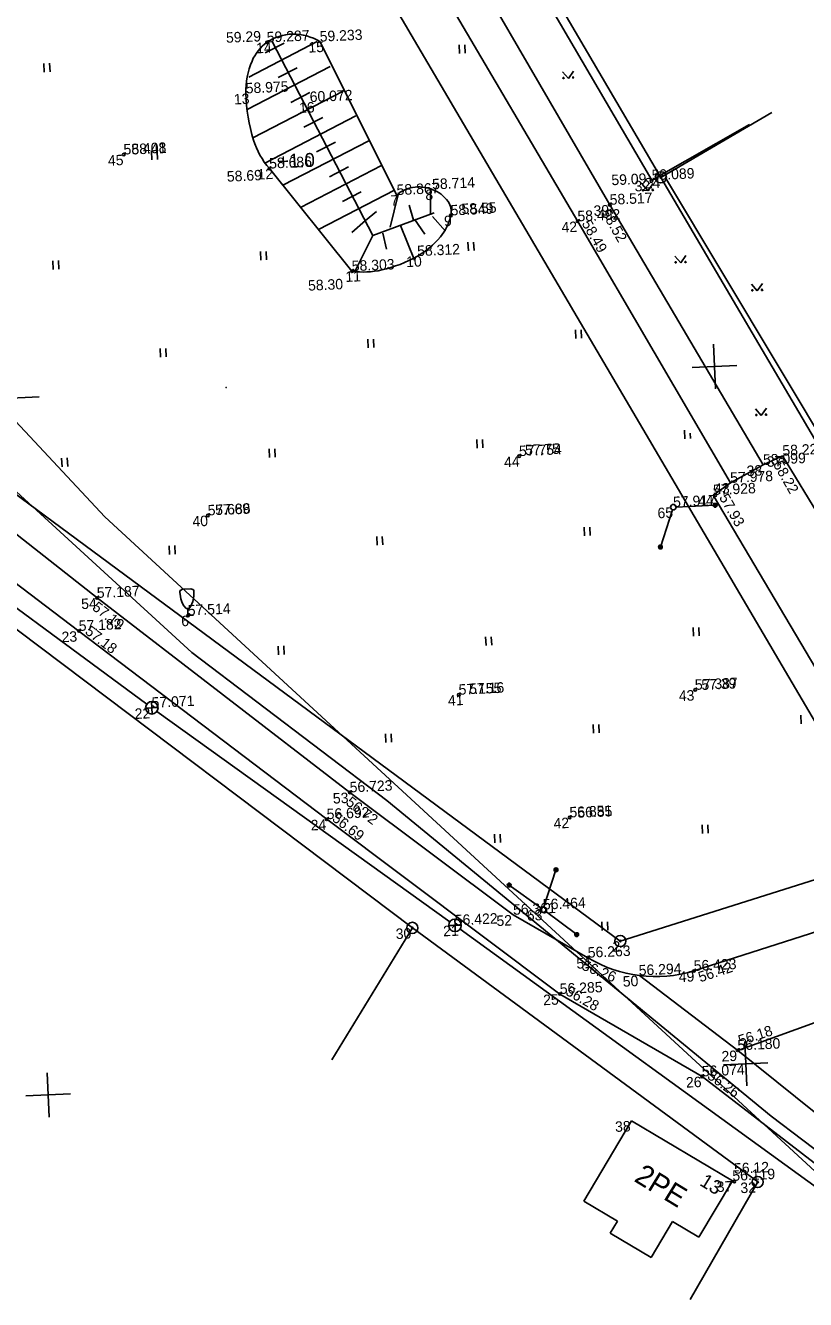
# Model space of a CAD drawing. Extents: x 641493 to 641754, y 6456801 to 6457062.
# Drawn here: x 641651.4 to 641707.2, y 6456809.7 to 6456901 of the extents above; entities that cross this region are included whole.
import ezdxf

# ---------------------------------------------------------------- set-up
doc = ezdxf.new("R2010")
doc.units = 0
for name, color, linetype in [('Level 1', 7, 'Continuous'), ('Level 10', 7, 'Continuous'), ('Level 13', 7, 'Continuous'), ('Level 14', 7, 'Continuous'), ('Level 15', 7, 'Continuous'), ('Level 20', 7, 'Continuous'), ('Level 28', 7, 'Continuous'), ('Level 3', 7, 'Continuous'), ('Level 30', 7, 'Continuous'), ('Level 4', 7, 'Continuous'), ('Level 40', 7, 'Continuous'), ('Level 41', 7, 'Continuous'), ('Level 44', 7, 'Continuous'), ('Level 57', 7, 'Continuous'), ('Level 58', 7, 'Continuous'), ('Level 59', 7, 'Continuous'), ('Level 62', 7, 'Continuous'), ('Level 63', 7, 'Continuous')]:
    doc.layers.add(name, color=color, linetype=linetype)

# ---------------------------------------------------------------- blocks, each defined once
blk = doc.blocks.new('VBEKAE')
at = {"layer": 'Level 44'}
for radius in [500, 71.4]:
    blk.add_circle((0, 0), radius, dxfattribs=at)
blk = doc.blocks.new('VKANKA')
at = {"layer": 'Level 4'}
for q in [(-500, 0), (0, 500), (500, 0), (0, -500)]:
    blk.add_line((0, 0), q, dxfattribs=at)
blk.add_circle((0, 0), 500, dxfattribs=at)

msp = doc.modelspace()

# ---------------------------------------------------------------- linework, layer by layer
at = {"layer": 'Level 1'}
for p, q in [((641694.778, 6456822.514), (641691.347, 6456816.76)), ((641702.004, 6456818.206), (641694.778, 6456822.514)), ((641702.004, 6456818.206), (641699.597, 6456814.169)), ((641693.763, 6456815.32), (641691.347, 6456816.76)), ((641693.763, 6456815.32), (641693.251, 6456814.461)), ((641697.707, 6456815.296), (641696.171, 6456812.72)), ((641699.597, 6456814.169), (641697.707, 6456815.296)), ((641696.171, 6456812.72), (641693.251, 6456814.461))]:
    msp.add_line(p, q, dxfattribs=at)
at = {"layer": 'Level 10'}
for p, q in [((641697.277, 6456889.951), (641712.008, 6456865.322)), ((641662.625, 6456860.589), (641663.224, 6456860.616)), ((641662.887, 6456859.2), (641663.087, 6456859.209)), ((641663.01, 6456858.705), (641662.987, 6456859.204)), ((641663.01, 6456858.705), (641663.409, 6456858.723))]:
    msp.add_line(p, q, dxfattribs=at)
for points in [[(641662.887, 6456859.2), (641662.72, 6456859.405), (641662.65, 6456859.514), (641662.565, 6456859.686), (641662.494, 6456859.908), (641662.463, 6456860.063), (641662.434, 6456860.38), (641662.434, 6456860.422), (641662.461, 6456860.495), (641662.499, 6456860.534), (641662.625, 6456860.589)], [(641663.087, 6456859.209), (641663.236, 6456859.428), (641663.295, 6456859.543), (641663.364, 6456859.721), (641663.416, 6456859.949), (641663.432, 6456860.106), (641663.433, 6456860.425), (641663.429, 6456860.467), (641663.396, 6456860.537), (641663.354, 6456860.572), (641663.224, 6456860.616)]]:
    msp.add_lwpolyline(points, dxfattribs=at)
at = {"layer": 'Level 13'}
for p, q in [((641697.702, 6456866.281), (641696.84, 6456863.617)), ((641697.963, 6456866.48), (641700.76, 6456866.606)), ((641688.501, 6456837.829), (641689.362, 6456840.493)), ((641688.277, 6456837.756), (641686.012, 6456839.402)), ((641688.6, 6456837.519), (641690.846, 6456835.848))]:
    msp.add_line(p, q, dxfattribs=at)
for centre, radius in [((641697.763, 6456866.472), 0.2), ((641697.763, 6456866.472), 0.2), ((641700.76, 6456866.606), 0.136), ((641700.76, 6456866.606), 0.121), ((641700.76, 6456866.606), 0.107), ((641700.76, 6456866.606), 0.0902), ((641700.76, 6456866.606), 0.0749), ((641700.76, 6456866.606), 0.0616), ((641700.76, 6456866.606), 0.0467), ((641700.76, 6456866.606), 0.0343), ((641700.76, 6456866.606), 0.0209), ((641700.76, 6456866.606), 0.0112), ((641696.84, 6456863.617), 0.136), ((641696.84, 6456863.617), 0.121), ((641696.84, 6456863.617), 0.107), ((641696.84, 6456863.617), 0.0902), ((641696.84, 6456863.617), 0.0749), ((641696.84, 6456863.617), 0.0616), ((641696.84, 6456863.617), 0.0467), ((641696.84, 6456863.617), 0.0343), ((641696.84, 6456863.617), 0.0209), ((641696.84, 6456863.617), 0.0112), ((641689.362, 6456840.493), 0.136), ((641689.362, 6456840.493), 0.121), ((641689.362, 6456840.493), 0.107), ((641689.362, 6456840.493), 0.0902), ((641689.362, 6456840.493), 0.0749), ((641689.362, 6456840.493), 0.0616), ((641689.362, 6456840.493), 0.0467), ((641689.362, 6456840.493), 0.0343), ((641689.362, 6456840.493), 0.0209), ((641689.362, 6456840.493), 0.0112), ((641686.012, 6456839.402), 0.136), ((641686.012, 6456839.402), 0.121), ((641686.012, 6456839.402), 0.107), ((641686.012, 6456839.402), 0.0902), ((641686.012, 6456839.402), 0.0749), ((641686.012, 6456839.402), 0.0616), ((641686.012, 6456839.402), 0.0467), ((641686.012, 6456839.402), 0.0343), ((641686.012, 6456839.402), 0.0209), ((641686.012, 6456839.402), 0.0112), ((641688.439, 6456837.638), 0.2), ((641688.439, 6456837.638), 0.2), ((641688.439, 6456837.638), 0.2), ((641690.846, 6456835.848), 0.136), ((641690.846, 6456835.848), 0.121), ((641690.846, 6456835.848), 0.107), ((641690.846, 6456835.848), 0.0902), ((641690.846, 6456835.848), 0.0749), ((641690.846, 6456835.848), 0.0616), ((641690.846, 6456835.848), 0.0467), ((641690.846, 6456835.848), 0.0343), ((641690.846, 6456835.848), 0.0209), ((641690.846, 6456835.848), 0.0112)]:
    msp.add_circle(centre, radius, dxfattribs=at)
at = {"layer": 'Level 14'}
for p, q in [((641660.058, 6456852.366), (641629.987, 6456874.498)), ((641660.786, 6456851.836), (641681.766, 6456836.774)), ((641682.496, 6456836.247), (641714.336, 6456813.136))]:
    msp.add_line(p, q, dxfattribs=at)
at = {"layer": 'Level 15'}
for p, q in [((641649.573, 6456868.629), (641663.29, 6456856.07)), ((641663.29, 6456856.07), (641677.253, 6456845.449)), ((641677.253, 6456845.449), (641704.769, 6456822.843)), ((641704.769, 6456822.843), (641721.015, 6456810.502))]:
    msp.add_line(p, q, dxfattribs=at)
msp.add_circle((641665.746, 6456875.038), 0.01, dxfattribs=at)
at = {"layer": 'Level 20'}
for p, q in [((641627.773, 6456897.1), (641657.051, 6456865.781)), ((641657.051, 6456865.781), (641688.098, 6456837.153)), ((641688.098, 6456837.153), (641708.206, 6456818.628))]:
    msp.add_line(p, q, dxfattribs=at)
at = {"layer": 'Level 28'}
for p, q in [((641678.052, 6456920.972), (641696.229, 6456889.89)), ((641696.229, 6456889.89), (641703.224, 6456893.879))]:
    msp.add_line(p, q, dxfattribs=at)
at = {"layer": 'Level 3'}
for p, q in [((641667.374, 6456897.285), (641672.271, 6456899.823)), ((641668.543, 6456899.017), (641669.9, 6456899.721)), ((641669.034, 6456899.831), (641676.235, 6456885.938)), ((641667.236, 6456894.961), (641673.191, 6456898.048)), ((641669.464, 6456897.242), (641670.821, 6456897.945)), ((641667.654, 6456892.925), (641674.112, 6456896.272)), ((641670.384, 6456895.466), (641671.741, 6456896.17)), ((641668.519, 6456891.121), (641675.032, 6456894.497)), ((641671.304, 6456893.691), (641672.661, 6456894.394)), ((641669.798, 6456889.531), (641675.952, 6456892.721)), ((641672.224, 6456891.915), (641673.581, 6456892.619)), ((641671.076, 6456887.942), (641676.872, 6456890.946)), ((641673.144, 6456890.14), (641674.501, 6456890.843)), ((641672.355, 6456886.352), (641677.792, 6456889.17)), ((641674.065, 6456888.364), (641675.422, 6456889.068)), ((641680.373, 6456887.416), (641680.365, 6456889.116)), ((641678.07, 6456888.877), (641677.496, 6456886.538)), ((641675.712, 6456887.003), (641676.497, 6456887.65)), ((641676.235, 6456885.938), (641680.638, 6456887.563)), ((641679.17, 6456887.022), (641678.851, 6456888.096)), ((641680.515, 6456887.286), (641681.443, 6456886.239)), ((641675.712, 6456887.003), (641674.734, 6456886.143)), ((641678.238, 6456886.64), (641679.23, 6456884.167)), ((641679.235, 6456887.092), (641679.96, 6456886.037)), ((641676.235, 6456885.938), (641674.929, 6456883.295)), ((641676.973, 6456886.107), (641677.228, 6456884.962))]:
    msp.add_line(p, q, dxfattribs=at)
at = {"layer": 'Level 30'}
for p, q in [((641693.22, 6456888.13), (641683.713, 6456904.499)), ((641681.234, 6456903.427), (641690.915, 6456886.945)), ((641704.201, 6456869.494), (641693.22, 6456888.13)), ((641690.915, 6456886.945), (641701.853, 6456868.207)), ((641635.928, 6456872.187), (641655.199, 6456857.598)), ((641656.495, 6456859.965), (641641.403, 6456871.887)), ((641705.588, 6456870.155), (641704.201, 6456869.494)), ((641715.485, 6456853.798), (641705.588, 6456870.155)), ((641701.853, 6456868.207), (641704.201, 6456869.494)), ((641701.853, 6456868.207), (641700.618, 6456867.334)), ((641700.618, 6456867.334), (641708.354, 6456854.266)), ((641674.602, 6456846.036), (641656.495, 6456859.965)), ((641655.199, 6456857.598), (641672.954, 6456844.111)), ((641686.301, 6456837.263), (641674.602, 6456846.036)), ((641672.954, 6456844.111), (641689.647, 6456831.592)), ((641691.651, 6456834.193), (641686.301, 6456837.263)), ((641711.995, 6456837.36), (641699.238, 6456833.246)), ((641702.374, 6456827.556), (641695.344, 6456832.914)), ((641702.374, 6456827.556), (641717.192, 6456832.927)), ((641689.647, 6456831.592), (641699.826, 6456825.685)), ((641718.863, 6456814.279), (641702.374, 6456827.556)), ((641699.826, 6456825.685), (641717.458, 6456812.081))]:
    msp.add_line(p, q, dxfattribs=at)
msp.add_arc((641696.51, 6456842.247), 9.406, 238.90023, 286.86465, dxfattribs=at)
at = {"layer": 'Level 4'}
for p, q in [((641660.421, 6456852.099), (641659.971, 6456852.079)), ((641660.421, 6456852.099), (641660.401, 6456852.548)), ((641660.421, 6456852.099), (641660.87, 6456852.119)), ((641660.421, 6456852.099), (641660.441, 6456851.649)), ((641682.132, 6456836.511), (641681.682, 6456836.491)), ((641682.132, 6456836.511), (641682.112, 6456836.961)), ((641682.132, 6456836.511), (641682.581, 6456836.531)), ((641682.132, 6456836.511), (641682.152, 6456836.062))]:
    msp.add_line(p, q, dxfattribs=at)
for centre in [(641660.421, 6456852.099), (641682.132, 6456836.511)]:
    msp.add_circle(centre, 0.45, dxfattribs=at)
at = {"layer": 'Level 40'}
for p, q in [((641603.499, 6457028.792), (641713.505, 6456841.555)), ((641678.644, 6456921.137), (641696.869, 6456890.095)), ((641696.869, 6456890.095), (641704.807, 6456894.755)), ((641693.964, 6456835.386), (641616.956, 6456892.342)), ((641696.869, 6456890.095), (641715.051, 6456859.12)), ((641679.078, 6456836.33), (641633.716, 6456870.552)), ((641713.505, 6456841.555), (641693.964, 6456835.386)), ((641679.078, 6456836.33), (641673.321, 6456826.882)), ((641703.805, 6456818.13), (641679.078, 6456836.33)), ((641703.805, 6456818.13), (641698.963, 6456809.709))]:
    msp.add_line(p, q, dxfattribs=at)
at = {"layer": 'Level 41'}
for p, q in [((641672.455, 6456899.818), (641677.966, 6456888.828)), ((641682.426, 6456899.59), (641682.454, 6456898.971)), ((641682.832, 6456899.597), (641682.859, 6456898.989)), ((641652.696, 6456898.259), (641652.723, 6456897.64)), ((641653.101, 6456898.266), (641653.129, 6456897.658)), ((641689.824, 6456897.665), (641690.25, 6456897.178)), ((641690.25, 6456897.178), (641690.624, 6456897.7)), ((641660.389, 6456891.978), (641660.417, 6456891.358)), ((641660.795, 6456891.984), (641660.822, 6456891.376)), ((641674.752, 6456883.372), (641668.838, 6456890.724)), ((641695.524, 6456889.612), (641695.947, 6456889.127)), ((641695.947, 6456889.127), (641696.323, 6456889.647)), ((641683.059, 6456885.455), (641683.087, 6456884.835)), ((641683.465, 6456885.462), (641683.492, 6456884.853)), ((641668.194, 6456884.789), (641668.222, 6456884.17)), ((641668.6, 6456884.796), (641668.627, 6456884.188)), ((641653.329, 6456884.123), (641653.356, 6456883.504)), ((641653.734, 6456884.13), (641653.762, 6456883.522)), ((641697.865, 6456884.452), (641698.291, 6456883.965)), ((641698.291, 6456883.965), (641698.664, 6456884.488)), ((641703.35, 6456882.45), (641703.773, 6456881.965)), ((641703.773, 6456881.965), (641704.149, 6456882.486)), ((641690.753, 6456879.173), (641690.781, 6456878.554)), ((641691.158, 6456879.18), (641691.186, 6456878.572)), ((641675.888, 6456878.508), (641675.915, 6456877.888)), ((641676.293, 6456878.514), (641676.32, 6456877.906)), ((641661.022, 6456877.842), (641661.05, 6456877.222)), ((641661.428, 6456877.849), (641661.455, 6456877.241)), ((641704.062, 6456873.03), (641704.436, 6456873.552)), ((641703.637, 6456873.516), (641704.062, 6456873.03)), ((641698.557, 6456871.985), (641698.585, 6456871.365)), ((641698.973, 6456871.778), (641698.99, 6456871.383)), ((641683.692, 6456871.319), (641683.72, 6456870.7)), ((641684.098, 6456871.326), (641684.125, 6456870.718)), ((641653.962, 6456869.988), (641653.989, 6456869.368)), ((641654.367, 6456869.995), (641654.395, 6456869.386)), ((641668.827, 6456870.653), (641668.855, 6456870.034)), ((641669.233, 6456870.66), (641669.26, 6456870.052)), ((641691.386, 6456865.037), (641691.414, 6456864.418)), ((641691.791, 6456865.044), (641691.819, 6456864.436)), ((641661.655, 6456863.706), (641661.683, 6456863.087)), ((641662.061, 6456863.713), (641662.088, 6456863.105)), ((641676.521, 6456864.372), (641676.548, 6456863.752)), ((641676.926, 6456864.379), (641676.953, 6456863.771)), ((641684.325, 6456857.183), (641684.353, 6456856.564)), ((641684.731, 6456857.19), (641684.758, 6456856.582)), ((641699.19, 6456857.849), (641699.218, 6456857.23)), ((641699.596, 6456857.856), (641699.623, 6456857.248)), ((641669.46, 6456856.518), (641669.488, 6456855.898)), ((641669.866, 6456856.525), (641669.893, 6456855.916)), ((641692.019, 6456850.902), (641692.047, 6456850.282)), ((641692.424, 6456850.909), (641692.452, 6456850.301)), ((641706.884, 6456851.567), (641706.912, 6456850.948)), ((641677.154, 6456850.236), (641677.181, 6456849.617)), ((641677.559, 6456850.243), (641677.586, 6456849.635)), ((641699.823, 6456843.713), (641699.851, 6456843.094)), ((641700.229, 6456843.72), (641700.256, 6456843.112)), ((641684.958, 6456843.048), (641684.986, 6456842.428)), ((641685.364, 6456843.055), (641685.391, 6456842.446)), ((641692.652, 6456836.766), (641692.68, 6456836.147)), ((641693.057, 6456836.773), (641693.085, 6456836.165))]:
    msp.add_line(p, q, dxfattribs=at)
for centre, radius in [((641690.594, 6456897.249), 0.0452), ((641689.895, 6456897.217), 0.0428), ((641695.594, 6456889.164), 0.0407), ((641696.294, 6456889.196), 0.0486), ((641697.935, 6456884.005), 0.0428), ((641698.635, 6456884.036), 0.0452), ((641703.42, 6456882.003), 0.0433), ((641704.119, 6456882.034), 0.0482), ((641703.707, 6456873.069), 0.0428), ((641704.407, 6456873.1), 0.0452)]:
    msp.add_circle(centre, radius, dxfattribs=at)
for centre, radius, start, end in [((641670.552, 6456897.073), 3.285, 90.84022, 125.03046), ((641670.556, 6456896.749), 3.609, 58.26492, 90.84022), ((641670.419, 6456897.262), 3.054, 125.03046, 157.60576), ((641672.956, 6456896.217), 5.798, 157.60576, 181.0936), ((641679.115, 6456896.334), 11.958, 181.0936, 197.32982), ((641673.195, 6456894.487), 5.756, 197.32982, 220.81766), ((641679.43, 6456887.257), 2.147, 99.03704, 132.96321), ((641679.527, 6456886.646), 2.765, 69.24346, 99.03704), ((641679.644, 6456886.957), 2.433, 35.31729, 69.24346), ((641680.606, 6456887.638), 1.255, 347.37867, 35.31729), ((641678.25, 6456888.165), 3.669, 320.56438, 347.37867), ((641676.559, 6456889.556), 5.858, 299.41597, 320.56438), ((641674.728, 6456892.804), 9.587, 282.98824, 299.41597), ((641675.576, 6456889.124), 5.811, 261.83983, 282.98824)]:
    msp.add_arc(centre, radius, start, end, dxfattribs=at)
at = {"layer": 'Level 44'}
for centre, radius in [((641696.869, 6456890.095), 0.4), ((641696.869, 6456890.095), 0.0571), ((641679.078, 6456836.33), 0.4), ((641679.078, 6456836.33), 0.0571), ((641703.805, 6456818.13), 0.4), ((641703.805, 6456818.13), 0.0571)]:
    msp.add_circle(centre, radius, dxfattribs=at)
at = {"layer": 'Level 58'}
for p, q in [((641700.637, 6456878.136), (641700.78, 6456874.953)), ((641699.117, 6456876.473), (641702.3, 6456876.616)), ((641649.172, 6456874.237), (641652.355, 6456874.379)), ((641702.874, 6456828.191), (641703.016, 6456825.008)), ((641701.353, 6456826.528), (641704.537, 6456826.671)), ((641652.929, 6456825.955), (641653.071, 6456822.771)), ((641651.408, 6456824.292), (641654.592, 6456824.434))]:
    msp.add_line(p, q, dxfattribs=at)
at = {"layer": 'Level 59'}
for centre in [(641668.666, 6456899.763), (641658.41, 6456891.729), (641668.838, 6456890.724), (641696.2, 6456889.831), (641693.22, 6456888.13), (641681.83, 6456887.364), (641690.915, 6456886.945), (641674.752, 6456883.372), (641686.727, 6456870.122), (641705.558, 6456870.043), (641700.771, 6456867.332), (641664.438, 6456865.876), (641656.495, 6456859.965), (641663.01, 6456858.705), (641655.199, 6456857.598), (641699.325, 6456853.378), (641682.405, 6456853.03), (641674.602, 6456846.036), (641672.954, 6456844.111), (641690.344, 6456844.24), (641691.651, 6456834.193), (641699.238, 6456833.246), (641689.647, 6456831.592), (641702.374, 6456827.556), (641699.826, 6456825.685), (641702.135, 6456818.156)]:
    msp.add_circle(centre, 0.0909, dxfattribs=at)

# ---------------------------------------------------------------- block references
at = {"layer": 'Level 4', "xscale": 9.999000664682737e-05, "yscale": 9.999000664682736e-05, "rotation": 2.5640219439467273}
msp.add_blockref('VKANKA', (641682.132, 6456836.511), dxfattribs=at)
at = {"layer": 'Level 44', "rotation": 2.5640219439467273}
for xscale, yscale in [(0.000799920053174619, 0.0007999200531746189), (9.999000664682737e-05, 9.999000664682736e-05)]:
    msp.add_blockref('VBEKAE', (641693.964, 6456835.386), dxfattribs=dict(at, xscale=xscale, yscale=yscale))

# ---------------------------------------------------------------- texts
at = {"layer": 'Level 57'}
msp.add_text('+1.0', height=0.9999, rotation=2.56402, dxfattribs=at).set_placement((641669.482, 6456890.744))
at = {"layer": 'Level 58'}
for s, height, rotation, p in [('2PE', 1.4999, 328.51812, (641694.883, 6456818.222)), ('13', 0.9999, 328.51402, (641699.585, 6456817.935))]:
    msp.add_text(s, height=height, rotation=rotation, dxfattribs=at).set_placement(p)
at = {"layer": 'Level 59'}
for s, rotation, p in [('59.29', 2.56402, (641665.747, 6456899.732)), ('58.41', 2.56402, (641658.976, 6456891.73)), ('58.69', 2.56402, (641665.812, 6456889.785)), ('59.09', 2.56402, (641693.345, 6456889.53)), ('58.55', 2.56402, (641682.612, 6456887.459)), ('58.52', 299.7137, (641692.596, 6456887.552)), ('58.49', 299.7137, (641691.178, 6456886.795)), ('58.30', 2.56402, (641671.623, 6456881.975)), ('57.75', 2.56402, (641687.16, 6456870.185)), ('58.22', 299.7137, (641704.89, 6456869.527)), ('57.93', 299.7137, (641701.02, 6456867.17)), ('57.69', 2.56402, (641664.97, 6456865.899)), ('57.19', 322.24992, (641656.092, 6456859.175)), ('57.18', 322.24992, (641655.581, 6456857.453)), ('57.16', 2.56402, (641683.163, 6456853.081)), ('57.39', 2.56402, (641699.788, 6456853.369)), ('56.72', 322.24992, (641674.259, 6456845.208)), ('56.69', 322.24992, (641673.273, 6456844.054)), ('56.85', 2.56402, (641690.905, 6456844.216)), ('56.26', 337.78892, (641691.155, 6456833.366)), ('56.42', 18.02522, (641699.693, 6456832.427)), ('56.28', 330.28802, (641689.991, 6456831.58)), ('56.18', 18.02522, (641702.556, 6456827.885)), ('56.26', 323.90422, (641700.136, 6456825.595)), ('56.12', 2.56402, (641702.127, 6456818.716))]:
    msp.add_text(s, height=0.7499, rotation=rotation, dxfattribs=at).set_placement(p)
at = {"layer": 'Level 62'}
for s, height, p in [('14', 0.7499, (641667.903, 6456898.978)), ('15', 0.7499, (641671.645, 6456899.031)), ('13', 0.7499, (641666.314, 6456895.317)), ('16', 0.7499, (641670.978, 6456894.705)), ('45', 0.7499, (641657.293, 6456890.928)), ('12', 0.7499, (641668.005, 6456889.936)), ('24', 0.7499, (641695.728, 6456889.293)), ('8', 0.75, (641680.021, 6456888.46)), ('32', 0.7499, (641695.006, 6456889.085)), ('7', 0.75, (641677.534, 6456888.058)), ('9', 0.75, (641681.363, 6456886.592)), ('39', 0.7499, (641692.068, 6456887.328)), ('42', 0.7499, (641689.775, 6456886.143)), ('10', 0.7499, (641678.65, 6456883.667)), ('11', 0.7499, (641674.296, 6456882.601)), ('44', 0.7499, (641685.658, 6456869.324)), ('37', 0.7499, (641704.471, 6456869.354)), ('38', 0.7499, (641703.031, 6456868.691)), ('43', 0.7499, (641700.7, 6456867.405)), ('44', 0.7499, (641699.549, 6456866.535)), ('65', 0.7499, (641696.647, 6456865.671)), ('40', 0.7499, (641663.345, 6456865.076)), ('54', 0.7499, (641655.379, 6456859.165)), ('6', 0.75, (641662.542, 6456857.933)), ('23', 0.7499, (641653.976, 6456856.793)), ('41', 0.7499, (641681.642, 6456852.245)), ('43', 0.7499, (641698.173, 6456852.575)), ('22', 0.7499, (641659.21, 6456851.294)), ('53', 0.7499, (641673.403, 6456845.231)), ('24', 0.7499, (641671.813, 6456843.31)), ('42', 0.7499, (641689.204, 6456843.438)), ('52', 0.7499, (641685.113, 6456836.46)), ('63', 0.7499, (641687.287, 6456836.836)), ('30', 0.7499, (641677.902, 6456835.527)), ('21', 0.7499, (641681.298, 6456835.723)), ('2', 0.75, (641693.425, 6456834.611)), ('51', 0.7499, (641690.841, 6456833.406)), ('50', 0.7499, (641694.16, 6456832.117)), ('49', 0.7499, (641698.169, 6456832.447)), ('25', 0.7499, (641688.459, 6456830.788)), ('29', 0.7499, (641701.233, 6456826.754)), ('26', 0.7499, (641698.686, 6456824.883)), ('38', 0.7499, (641693.609, 6456821.711)), ('37', 0.7499, (641700.887, 6456817.405)), ('32', 0.7499, (641702.582, 6456817.325))]:
    msp.add_text(s, height=height, rotation=2.56402, dxfattribs=at).set_placement(p)
at = {"layer": 'Level 63'}
for s, p in [('59.287', (641668.666, 6456899.763)), ('59.233', (641672.455, 6456899.818)), ('58.975', (641667.159, 6456896.106)), ('60.072', (641671.741, 6456895.489)), ('58.408', (641658.41, 6456891.729)), ('58.686', (641668.838, 6456890.724)), ('58.714', (641680.507, 6456889.232)), ('59.089', (641696.229, 6456889.89)), ('58.867', (641677.966, 6456888.828)), ('58.549', (641681.83, 6456887.364)), ('58.517', (641693.22, 6456888.13)), ('58.492', (641690.915, 6456886.945)), ('58.312', (641679.436, 6456884.453)), ('58.303', (641674.752, 6456883.372)), ('57.754', (641686.727, 6456870.122)), ('58.224', (641705.588, 6456870.155)), ('58.099', (641704.201, 6456869.494)), ('57.978', (641701.853, 6456868.207)), ('57.928', (641700.618, 6456867.334)), ('57.917', (641697.763, 6456866.472)), ('57.686', (641664.438, 6456865.876)), ('57.187', (641656.495, 6456859.965)), ('57.514', (641663.01, 6456858.705)), ('57.182', (641655.199, 6456857.598)), ('57.155', (641682.405, 6456853.03)), ('57.387', (641699.325, 6456853.378)), ('57.071', (641660.421, 6456852.099)), ('56.723', (641674.602, 6456846.036)), ('56.692', (641672.954, 6456844.111)), ('56.851', (641690.344, 6456844.24)), ('56.361', (641686.301, 6456837.263)), ('56.464', (641688.439, 6456837.638)), ('56.422', (641682.132, 6456836.511)), ('56.263', (641691.651, 6456834.193)), ('56.294', (641695.3, 6456832.919)), ('56.423', (641699.238, 6456833.246)), ('56.285', (641689.647, 6456831.592)), ('56.180', (641702.374, 6456827.556)), ('56.074', (641699.826, 6456825.685)), ('56.119', (641702.004, 6456818.206))]:
    msp.add_text(s, height=0.7499, rotation=2.56402, dxfattribs=at).set_placement(p)

doc.saveas('drawing.dxf')
